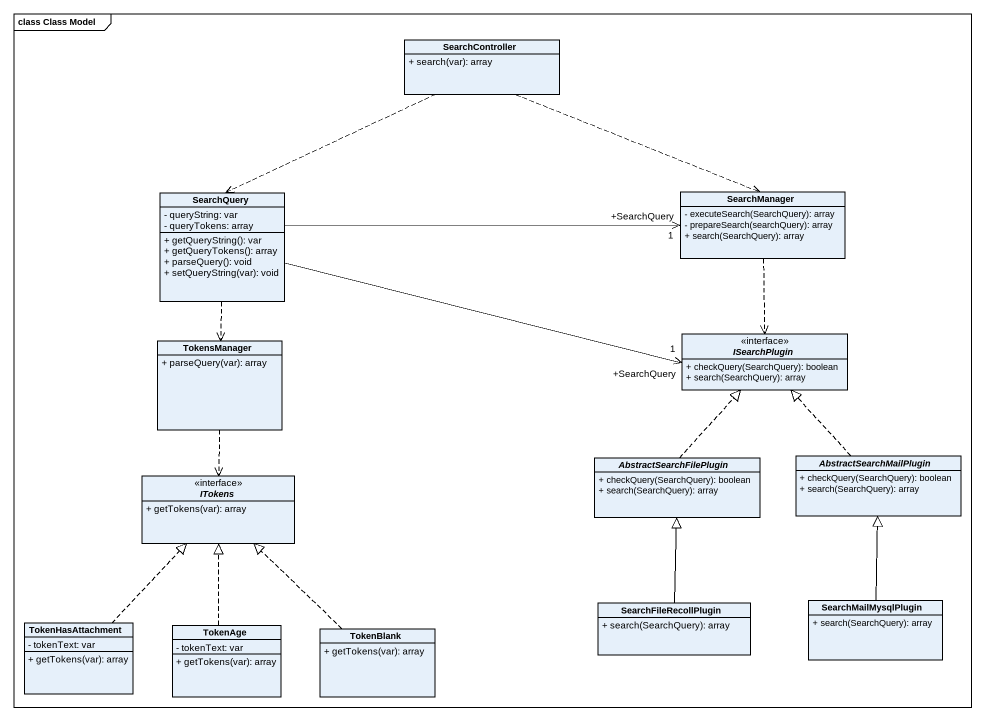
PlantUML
@startuml
mainframe class Class Model
hide circle
hide empty members
skinparam classAttributeIconSize 0
class SearchController {
  + search(var): array
}
class SearchQuery {
  - queryString: var
  - queryTokens: array
  + getQueryString(): var
  + getQueryTokens(): array
  + parseQuery(): void
  + setQueryString(var): void
}
class SearchManager {
  - executeSearch(SearchQuery): array
  - prepareSearch(searchQuery): array
  + search(SearchQuery): array
}
class TokensManager {
  + parseQuery(var): array
}
interface ISearchPlugin <<interface>> {
  + checkQuery(SearchQuery): boolean
  + search(SearchQuery): array
}
interface ITokens <<interface>> {
  + getTokens(var): array
}
abstract class AbstractSearchFilePlugin {
  + checkQuery(SearchQuery): boolean
  + search(SearchQuery): array
}
abstract class AbstractSearchMailPlugin {
  + checkQuery(SearchQuery): boolean
  + search(SearchQuery): array
}
class TokenHasAttachment {
  - tokenText: var
  + getTokens(var): array
}
class TokenAge {
  - tokenText: var
  + getTokens(var): array
}
class TokenBlank {
  + getTokens(var): array
}
class SearchFileRecollPlugin {
  + search(SearchQuery): array
}
class SearchMailMysqlPlugin {
  + search(SearchQuery): array
}
SearchController ..> SearchQuery
SearchController .right.> SearchManager
SearchQuery -right-> "+SearchQuery\n1" SearchManager
SearchQuery ..> TokensManager
SearchQuery -right-> "+SearchQuery\n1" ISearchPlugin
SearchManager ..> ISearchPlugin
TokensManager ..> ITokens
AbstractSearchFilePlugin .up.|> ISearchPlugin
AbstractSearchMailPlugin .up.|> ISearchPlugin
TokenHasAttachment .up.|> ITokens
TokenAge .up.|> ITokens
TokenBlank .up.|> ITokens
SearchFileRecollPlugin -up-|> AbstractSearchFilePlugin
SearchMailMysqlPlugin -up-|> AbstractSearchMailPlugin
@enduml
